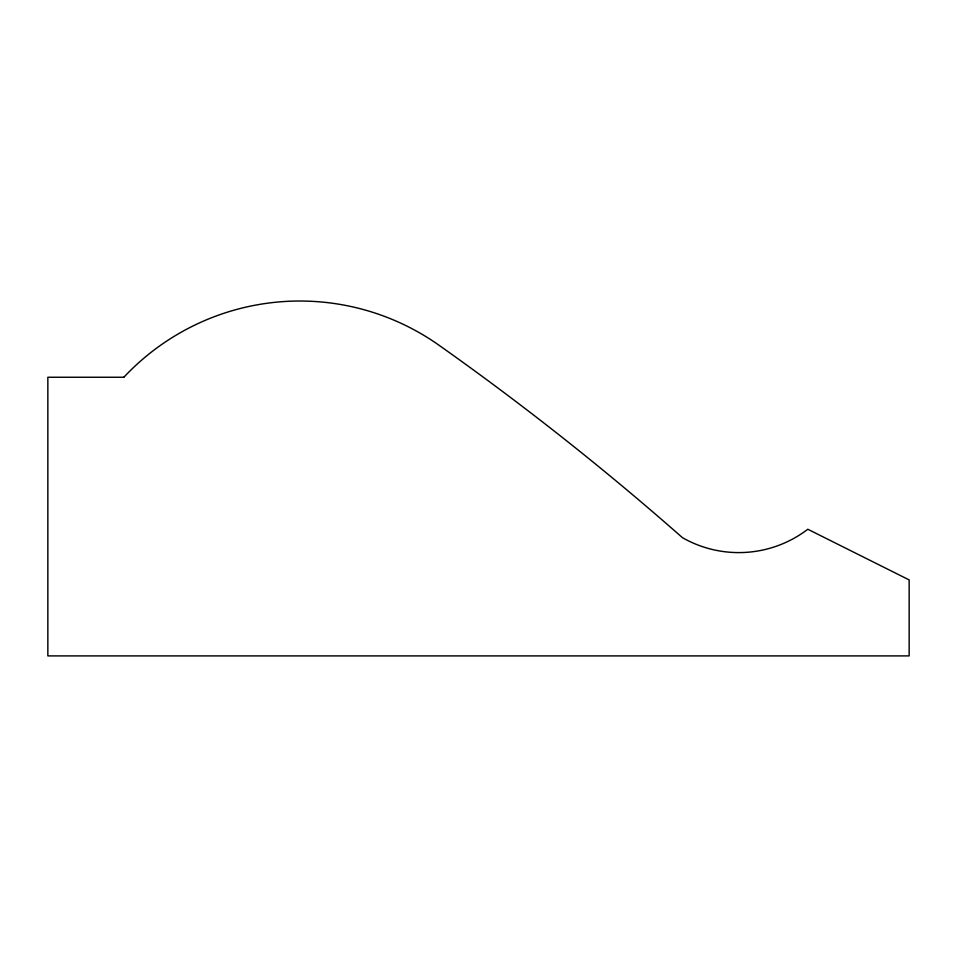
<?xml version="1.0" encoding="UTF-8"?>
<svg xmlns="http://www.w3.org/2000/svg" width="957" height="957" viewBox="0 0 957 957"><rect width="100%" height="100%" fill="white"/><g stroke="black" fill="none" stroke-linecap="round" stroke-linejoin="round"><path stroke-width="1.44" d="M123.848 377.249L47.85 377.249L47.85 655.904L909.15 655.904L909.15 579.906L807.816 529.245A113.751 113.751 0 0 1 682.473 537.69A2911.577 2911.577 0 0 0 440.746 346.47A241.236 241.236 0 0 0 123.848 377.249"/></g></svg>
